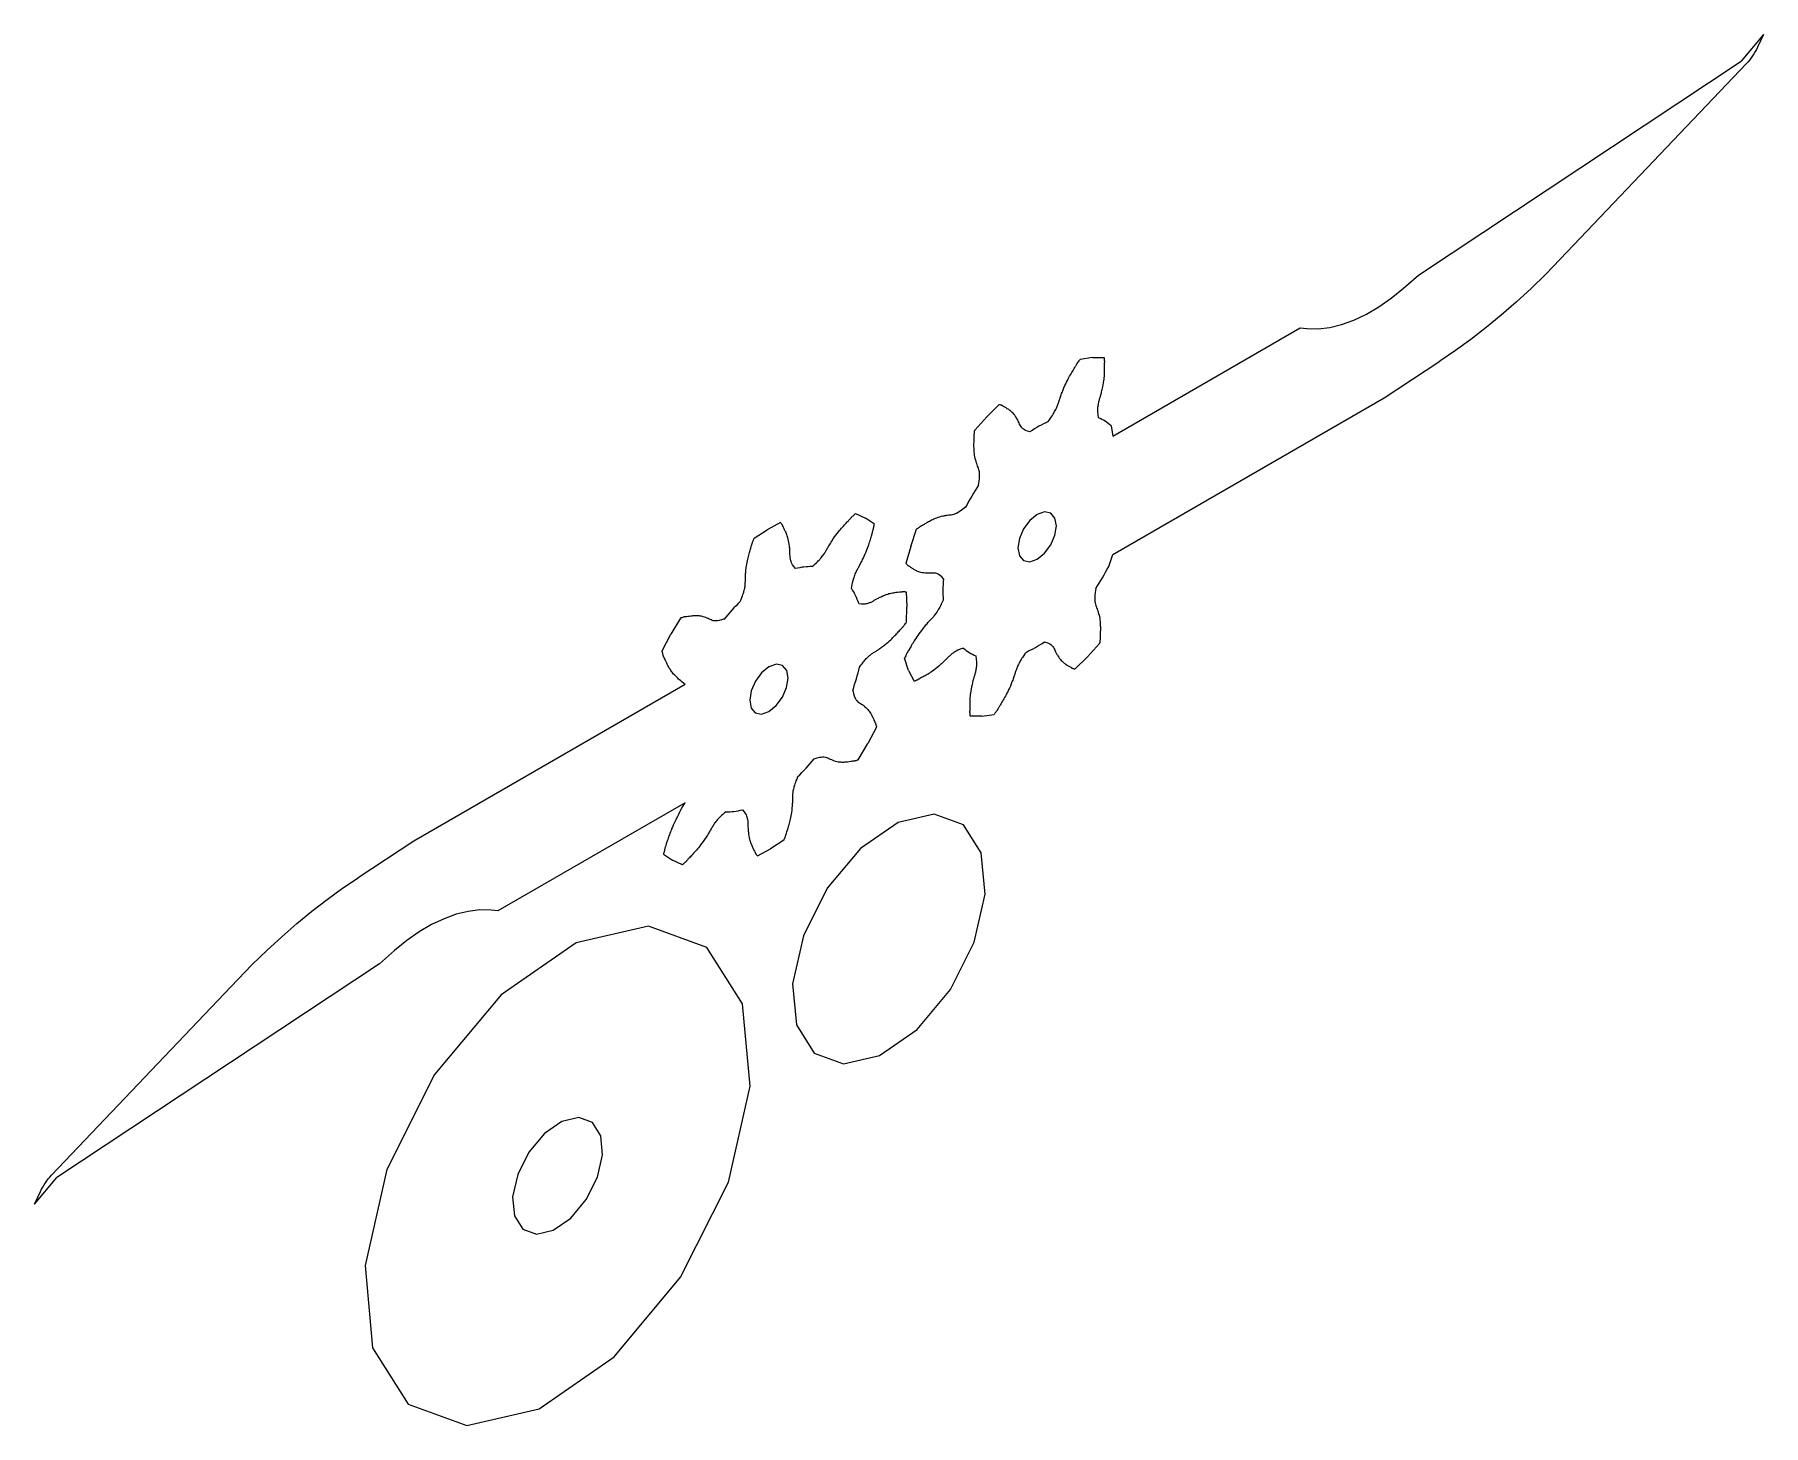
# Model space of a CAD drawing. Header units: centimetres. Extents: x 84 to 134.6, y 42.7 to 71.9.
# Drawn here: x 84.02 to 93.5, y 64.26 to 71.88 of the extents above; entities that cross this region are included whole.
import ezdxf

# ---------------------------------------------------------------- set-up
doc = ezdxf.new("R2010")
doc.units = ezdxf.units.CM

msp = doc.modelspace()

# ---------------------------------------------------------------- linework, layer by layer
at = {"color": 7, "linetype": 'Continuous'}
for p, q in [((93.4975, 71.8837), (93.3762, 71.7379)), ((93.4975, 71.8837), (93.4653, 71.8143)), ((91.6062, 70.5647), (93.3762, 71.7379)), ((93.4049, 71.725), (92.3832, 70.6511)), ((91.5238, 70.4928), (91.6062, 70.5647)), ((89.9298, 69.6816), (90.957, 70.2746)), ((90.957, 70.2746), (90.9945, 70.2712)), ((89.8179, 70.1121), (89.7501, 70.1026)), ((89.8179, 70.1121), (89.8828, 70.1126)), ((91.4186, 69.8924), (91.7239, 70.0929)), ((89.9298, 69.0329), (91.4186, 69.8924)), ((89.2387, 69.787), (89.1726, 69.7139)), ((89.2387, 69.787), (89.3074, 69.8541)), ((89.8606, 69.7775), (89.8513, 69.7815)), ((89.8697, 69.773), (89.8606, 69.7775)), ((89.4877, 69.7132), (89.4753, 69.705)), ((89.5, 69.721), (89.4877, 69.7132)), ((89.5124, 69.7284), (89.5, 69.721)), ((89.5248, 69.7356), (89.5124, 69.7284)), ((89.5372, 69.7423), (89.5248, 69.7356)), ((89.5495, 69.7488), (89.5372, 69.7423)), ((89.5619, 69.7548), (89.5495, 69.7488)), ((89.5742, 69.7605), (89.5619, 69.7548)), ((89.8786, 69.7682), (89.8697, 69.773)), ((89.8873, 69.763), (89.8786, 69.7682)), ((89.8958, 69.7575), (89.8873, 69.763)), ((89.904, 69.7516), (89.8958, 69.7575)), ((89.9121, 69.7453), (89.904, 69.7516)), ((89.9199, 69.7387), (89.9121, 69.7453)), ((89.9199, 69.7387), (89.9298, 69.6816)), ((89.1938, 69.4124), (89.1842, 69.3978)), ((89.1307, 69.3067), (89.1225, 69.2911)), ((89.1391, 69.3222), (89.1307, 69.3067)), ((89.1477, 69.3375), (89.1391, 69.3222)), ((89.1565, 69.3528), (89.1477, 69.3375)), ((89.1655, 69.3679), (89.1565, 69.3528)), ((89.1748, 69.3829), (89.1655, 69.3679)), ((89.1842, 69.3978), (89.1748, 69.3829)), ((88.5186, 69.2565), (88.5728, 69.2322)), ((88.6222, 69.1993), (88.5728, 69.2322)), ((89.4749, 69.2189), (89.4407, 69.1726)), ((89.5152, 69.2516), (89.4749, 69.2189)), ((89.5555, 69.2656), (89.5152, 69.2516)), ((89.5895, 69.2588), (89.5555, 69.2656)), ((89.6122, 69.2323), (89.5895, 69.2588)), ((89.6201, 69.19), (89.6122, 69.2323)), ((87.9625, 69.1212), (88.0349, 69.1685)), ((88.1073, 69.2078), (88.0349, 69.1685)), ((88.8214, 69.0765), (88.8535, 69.1708)), ((89.4178, 69.1196), (89.4096, 69.068)), ((89.4407, 69.1726), (89.4178, 69.1196)), ((89.589, 69.0855), (89.612, 69.1385)), ((89.612, 69.1385), (89.6201, 69.19)), ((88.8214, 69.0765), (88.7956, 68.9826)), ((89.4096, 69.068), (89.4175, 69.0258)), ((89.4175, 69.0258), (89.4402, 68.9992)), ((89.5145, 69.0065), (89.5548, 69.0391)), ((89.5548, 69.0391), (89.589, 69.0855)), ((89.907, 68.9665), (89.9298, 69.0329)), ((88.2009, 68.9578), (88.189, 68.955)), ((88.2126, 68.9601), (88.2009, 68.9578)), ((88.2243, 68.962), (88.2126, 68.9601)), ((88.2359, 68.9636), (88.2243, 68.962)), ((88.2473, 68.9648), (88.2359, 68.9636)), ((88.2587, 68.9655), (88.2473, 68.9648)), ((88.2699, 68.9659), (88.2587, 68.9655)), ((88.281, 68.966), (88.2699, 68.9659)), ((89.4402, 68.9992), (89.4743, 68.9924)), ((89.4743, 68.9924), (89.5145, 69.0065)), ((89.8819, 68.9202), (89.8905, 68.9355)), ((89.8905, 68.9355), (89.8988, 68.951)), ((89.8988, 68.951), (89.907, 68.9665)), ((88.5031, 68.8375), (88.4973, 68.8468)), ((88.5087, 68.8279), (88.5031, 68.8375)), ((88.9981, 68.839), (88.998, 68.8245)), ((88.9985, 68.8536), (88.9981, 68.839)), ((88.9992, 68.8683), (88.9985, 68.8536)), ((89.0002, 68.8833), (88.9992, 68.8683)), ((89.0015, 68.8983), (89.0002, 68.8833)), ((89.8359, 68.8456), (89.8455, 68.8602)), ((89.8455, 68.8602), (89.8549, 68.875)), ((89.8549, 68.875), (89.8641, 68.89)), ((89.8641, 68.89), (89.8731, 68.905)), ((89.8731, 68.905), (89.8819, 68.9202)), ((87.8518, 68.7393), (87.8403, 68.7271)), ((87.8634, 68.7512), (87.8518, 68.7393)), ((87.875, 68.7629), (87.8634, 68.7512)), ((87.8868, 68.7744), (87.875, 68.7629)), ((88.514, 68.8179), (88.5087, 68.8279)), ((88.519, 68.8077), (88.514, 68.8179)), ((88.5237, 68.7971), (88.519, 68.8077)), ((88.5282, 68.7863), (88.5237, 68.7971)), ((88.5324, 68.7752), (88.5282, 68.7863)), ((88.5363, 68.7638), (88.5324, 68.7752)), ((88.7967, 68.8278), (88.801, 68.7461)), ((88.7984, 68.6604), (88.801, 68.7461)), ((88.998, 68.8245), (88.9983, 68.8102)), ((88.9983, 68.8102), (88.9988, 68.7961)), ((88.9988, 68.7961), (88.9996, 68.7822)), ((87.5593, 68.6838), (87.5062, 68.5954)), ((87.8067, 68.689), (87.7958, 68.6758)), ((87.8178, 68.7019), (87.8067, 68.689)), ((87.829, 68.7146), (87.8178, 68.7019)), ((87.8403, 68.7271), (87.829, 68.7146)), ((87.4581, 68.5042), (87.5062, 68.5954)), ((89.5421, 68.5449), (89.5544, 68.553)), ((88.8102, 68.3967), (88.787, 68.4631)), ((89.1099, 68.5194), (89.1177, 68.5127)), ((89.1177, 68.5127), (89.1257, 68.5065)), ((89.1257, 68.5065), (89.134, 68.5006)), ((89.134, 68.5006), (89.1425, 68.495)), ((89.1425, 68.495), (89.1512, 68.4899)), ((89.1512, 68.4899), (89.1601, 68.485)), ((89.1601, 68.485), (89.1692, 68.4806)), ((89.1692, 68.4806), (89.1785, 68.4765)), ((89.4555, 68.4975), (89.4678, 68.5032)), ((89.4678, 68.5032), (89.4802, 68.5093)), ((89.4802, 68.5093), (89.4926, 68.5157)), ((89.4926, 68.5157), (89.5049, 68.5225)), ((89.5049, 68.5225), (89.5173, 68.5296)), ((89.5173, 68.5296), (89.5297, 68.5371)), ((89.5297, 68.5371), (89.5421, 68.5449)), ((89.791, 68.471), (89.7223, 68.404)), ((89.791, 68.471), (89.8572, 68.5441)), ((88.004, 68.3836), (87.9698, 68.3372)), ((88.0443, 68.4163), (88.004, 68.3836)), ((88.0846, 68.4303), (88.0443, 68.4163)), ((88.1186, 68.4235), (88.0846, 68.4303)), ((88.1413, 68.397), (88.1186, 68.4235)), ((88.1492, 68.3547), (88.1413, 68.397)), ((88.5238, 68.3507), (88.5283, 68.3667)), ((88.5283, 68.3667), (88.5325, 68.3828)), ((88.5325, 68.3828), (88.5364, 68.3987)), ((88.5364, 68.3987), (88.54, 68.4146)), ((88.8102, 68.3967), (88.8399, 68.3371)), ((87.5847, 68.32), (86.0958, 67.4605)), ((87.9469, 68.2842), (87.9387, 68.2327)), ((87.9698, 68.3372), (87.9469, 68.2842)), ((88.1181, 68.2502), (88.1411, 68.3032)), ((88.1411, 68.3032), (88.1492, 68.3547)), ((88.5032, 68.2862), (88.5088, 68.3024)), ((88.5088, 68.3024), (88.5141, 68.3185)), ((88.5141, 68.3185), (88.5191, 68.3346)), ((88.5191, 68.3346), (88.5238, 68.3507)), ((87.9387, 68.2327), (87.9466, 68.1904)), ((87.9466, 68.1904), (87.9693, 68.1639)), ((88.0033, 68.1571), (88.0436, 68.1711)), ((88.0436, 68.1711), (88.0839, 68.2038)), ((88.0839, 68.2038), (88.1181, 68.2502)), ((87.9693, 68.1639), (88.0033, 68.1571)), ((88.6338, 68.0862), (88.5857, 67.995)), ((89.2119, 68.1459), (89.1469, 68.1454)), ((89.2119, 68.1459), (89.2796, 68.1555)), ((88.5326, 67.9066), (88.5857, 67.995)), ((88.2589, 67.8728), (88.2701, 67.8855)), ((88.2701, 67.8855), (88.2812, 67.8984)), ((88.2812, 67.8984), (88.2922, 67.9116)), ((88.2011, 67.813), (88.2129, 67.8245)), ((88.2129, 67.8245), (88.2245, 67.8362)), ((88.2245, 67.8362), (88.2361, 67.8481)), ((88.2361, 67.8481), (88.2476, 67.8603)), ((88.2476, 67.8603), (88.2589, 67.8728)), ((87.5847, 67.6713), (86.5574, 67.0783)), ((87.8069, 67.6214), (87.818, 67.6215)), ((87.818, 67.6215), (87.8292, 67.6219)), ((87.8292, 67.6219), (87.8406, 67.6226)), ((87.8406, 67.6226), (87.852, 67.6238)), ((87.852, 67.6238), (87.8636, 67.6254)), ((87.8636, 67.6254), (87.8753, 67.6273)), ((87.8753, 67.6273), (87.8871, 67.6296)), ((87.8871, 67.6296), (87.8989, 67.6324)), ((86.0958, 67.4605), (85.7906, 67.26)), ((87.9806, 67.3796), (88.053, 67.4189)), ((88.1254, 67.4662), (88.053, 67.4189)), ((87.4657, 67.3881), (87.5151, 67.3552)), ((87.5693, 67.3309), (87.5151, 67.3552)), ((86.5574, 67.0783), (86.5199, 67.0817)), ((85.9907, 66.8601), (85.9082, 66.7882)), ((85.9082, 66.7882), (84.1382, 65.615)), ((84.1095, 65.6279), (85.1312, 66.7018)), ((84.0169, 65.4693), (84.1382, 65.615)), ((84.0169, 65.4693), (84.0492, 65.5386))]:
    msp.add_line(p, q, dxfattribs=at)
at = {"color": 7, "linetype": 'Continuous', "flags": 128}
for points in [[(93.4653, 71.8143), (93.4593, 71.802), (93.4528, 71.79), (93.4458, 71.7782), (93.4384, 71.7667), (93.4305, 71.7556), (93.4223, 71.7449), (93.4138, 71.7347), (93.4049, 71.725)], [(92.3832, 70.6511), (92.304, 70.5699), (92.2236, 70.4918), (92.1421, 70.4167), (92.0597, 70.345), (91.9766, 70.2766), (91.8928, 70.2118), (91.8085, 70.1505), (91.7239, 70.0929)], [(90.9945, 70.2712), (91.0554, 70.2702), (91.119, 70.2777), (91.1847, 70.2937), (91.252, 70.318), (91.3202, 70.3504), (91.3887, 70.3906), (91.4567, 70.4382), (91.5238, 70.4928)], [(89.2086, 67.3959), (89.1106, 67.5498), (88.9504, 67.6085), (88.7523, 67.563), (88.5464, 67.4202), (88.3641, 67.2019), (88.2332, 66.9413), (88.1735, 66.678), (88.1943, 66.4522), (88.2922, 66.2983), (88.4525, 66.2396), (88.6506, 66.2851), (88.8565, 66.4279), (89.0388, 66.6463), (89.1697, 66.9069), (89.2293, 67.1701), (89.2086, 67.3959)], [(85.1312, 66.7018), (85.2104, 66.783), (85.2909, 66.8612), (85.3723, 66.9362), (85.4547, 67.0079), (85.5378, 67.0763), (85.6216, 67.1411), (85.7059, 67.2024), (85.7906, 67.26)], [(86.5199, 67.0817), (86.459, 67.0827), (86.3954, 67.0752), (86.3297, 67.0592), (86.2624, 67.0349), (86.1942, 67.0025), (86.1258, 66.9623), (86.0577, 66.9147), (85.9907, 66.8601)], [(87.8992, 66.5686), (87.7033, 66.8765), (87.3828, 66.9938), (86.9865, 66.9028), (86.5747, 66.6172), (86.2102, 66.1806), (85.9483, 65.6593), (85.8291, 65.1328), (85.8705, 64.6813), (86.0664, 64.3734), (86.3869, 64.256), (86.7832, 64.3471), (87.195, 64.6327), (87.5595, 65.0693), (87.8214, 65.5906), (87.9406, 66.117), (87.8992, 66.5686)], [(87.1215, 65.8451), (87.0758, 65.917), (87.001, 65.9444), (86.9086, 65.9231), (86.8125, 65.8565), (86.7274, 65.7546), (86.6663, 65.633), (86.6385, 65.5101), (86.6482, 65.4048), (86.6939, 65.3329), (86.7687, 65.3055), (86.8611, 65.3268), (86.9572, 65.3934), (87.0423, 65.4953), (87.1034, 65.6169), (87.1312, 65.7398), (87.1215, 65.8451)], [(84.0492, 65.5386), (84.0552, 65.5509), (84.0617, 65.5629), (84.0686, 65.5747), (84.0761, 65.5862), (84.0839, 65.5973), (84.0921, 65.608), (84.1007, 65.6182), (84.1095, 65.6279)]]:
    msp.add_lwpolyline(points, dxfattribs=at)
at = {"color": 7, "linetype": 'Continuous'}
for points, knots in [([(89.5742, 69.7605), (89.596, 69.7902), (89.6115, 69.8159), (89.6224, 69.8383), (89.63, 69.8584), (89.636, 69.8767), (89.6416, 69.8942), (89.6557, 69.9331), (89.672, 69.9704), (89.6882, 70.0015), (89.7044, 70.0299), (89.7182, 70.0527), (89.727, 70.0671), (89.7297, 70.072), (89.731, 70.0744), (89.7318, 70.0762), (89.7338, 70.0794), (89.7369, 70.0838), (89.7421, 70.0912), (89.7501, 70.1026), (89.7474, 70.0988), (89.7501, 70.1026)], [0, 0, 0, 0, 0.095148, 0.171861, 0.235911, 0.292028, 0.343499, 0.392381, 0.501347, 0.606599, 0.696385, 0.779815, 0.847815, 0.89113, 0.905401, 0.912367, 0.917517, 0.927051, 0.940894, 0.964217, 1, 1, 1, 1]), ([(89.8513, 69.7815), (89.8472, 69.8092), (89.8471, 69.8337), (89.8499, 69.8556), (89.8545, 69.8754), (89.8599, 69.8937), (89.865, 69.9111), (89.8748, 69.9497), (89.8813, 69.9863), (89.884, 70.0164), (89.8848, 70.0436), (89.8848, 70.0653), (89.8847, 70.0791), (89.8849, 70.0838), (89.8851, 70.0861), (89.8854, 70.0879), (89.8853, 70.0909), (89.8848, 70.095), (89.8841, 70.102), (89.8828, 70.1126), (89.8833, 70.1091), (89.8828, 70.1126)], [0, 0, 0, 0, 0.095189, 0.171922, 0.235969, 0.292067, 0.34351, 0.392366, 0.501286, 0.60652, 0.696311, 0.779755, 0.847771, 0.891096, 0.905369, 0.912334, 0.917484, 0.927021, 0.94087, 0.964202, 1, 1, 1, 1]), ([(89.4753, 69.705), (89.4541, 69.7105), (89.4391, 69.7191), (89.4288, 69.7296), (89.4217, 69.7414), (89.4162, 69.7534), (89.411, 69.7648), (89.398, 69.7885), (89.3826, 69.808), (89.3672, 69.8213), (89.3516, 69.8318), (89.3383, 69.8394), (89.3298, 69.8442), (89.3272, 69.846), (89.326, 69.8471), (89.3252, 69.848), (89.3233, 69.8489), (89.3203, 69.8499), (89.3152, 69.8516), (89.3074, 69.8541), (89.31, 69.8533), (89.3074, 69.8541)], [0, 0, 0, 0, 0.0951349, 0.1718168, 0.2358536, 0.2919958, 0.3435179, 0.3924488, 0.5014827, 0.6067394, 0.6964965, 0.7798916, 0.8478627, 0.8911591, 0.9054239, 0.9123873, 0.9175365, 0.9270665, 0.9409066, 0.9642244, 1, 1, 1, 1]), ([(89.1938, 69.4124), (89.1989, 69.4453), (89.1998, 69.4704), (89.1977, 69.4894), (89.1936, 69.5044), (89.1887, 69.517), (89.1841, 69.5289), (89.1753, 69.5571), (89.17, 69.587), (89.1683, 69.6146), (89.1683, 69.6413), (89.169, 69.6635), (89.1696, 69.6777), (89.1695, 69.6822), (89.1694, 69.6843), (89.1692, 69.6858), (89.1694, 69.689), (89.17, 69.6937), (89.171, 69.7017), (89.1726, 69.7139), (89.172, 69.7098), (89.1726, 69.7139)], [0, 0, 0, 0, 0.095454, 0.172279, 0.236293, 0.292284, 0.343594, 0.392323, 0.501009, 0.606124, 0.695916, 0.779424, 0.847521, 0.8909, 0.905183, 0.912147, 0.917293, 0.926845, 0.940726, 0.964115, 1, 1, 1, 1]), ([(88.281, 68.966), (88.3065, 68.9878), (88.3262, 69.0084), (88.3413, 69.0279), (88.3532, 69.0462), (88.3633, 69.0636), (88.3728, 69.0802), (88.3953, 69.1163), (88.419, 69.1494), (88.4408, 69.1757), (88.4617, 69.1989), (88.4791, 69.2173), (88.4902, 69.2289), (88.4938, 69.2329), (88.4955, 69.235), (88.4967, 69.2366), (88.4992, 69.239), (88.5028, 69.2424), (88.5091, 69.2479), (88.5186, 69.2565), (88.5154, 69.2536), (88.5186, 69.2565)], [0, 0, 0, 0, 0.095126, 0.171858, 0.235936, 0.292075, 0.34355, 0.392417, 0.501315, 0.606461, 0.69619, 0.779641, 0.847718, 0.891132, 0.905448, 0.912439, 0.917596, 0.927112, 0.940937, 0.964238, 1, 1, 1, 1]), ([(89.1225, 69.2911), (89.0966, 69.2712), (89.0755, 69.2588), (89.0581, 69.2519), (89.0434, 69.2487), (89.0303, 69.2473), (89.0179, 69.246), (88.9896, 69.2409), (88.9614, 69.2319), (88.9369, 69.2208), (88.914, 69.2084), (88.8953, 69.1974), (88.8833, 69.1904), (88.8794, 69.1883), (88.8775, 69.1875), (88.8761, 69.1869), (88.8735, 69.1853), (88.8697, 69.1826), (88.8633, 69.1779), (88.8535, 69.1708), (88.8568, 69.1732), (88.8535, 69.1708)], [0, 0, 0, 0, 0.095443, 0.172227, 0.236224, 0.292246, 0.343621, 0.392412, 0.501185, 0.606303, 0.696057, 0.77952, 0.84758, 0.890935, 0.90521, 0.912171, 0.917316, 0.926864, 0.94074, 0.964123, 1, 1, 1, 1]), ([(87.8868, 68.7744), (87.9007, 68.8084), (87.909, 68.8358), (87.9132, 68.8582), (87.9147, 68.8769), (87.9148, 68.8934), (87.9149, 68.9091), (87.9168, 68.945), (87.9219, 68.981), (87.9289, 69.0127), (87.9371, 69.0424), (87.9444, 69.0668), (87.9492, 69.0823), (87.9505, 69.0874), (87.951, 69.0899), (87.9514, 69.0917), (87.9525, 69.0951), (87.9543, 69.1), (87.9575, 69.1084), (87.9625, 69.1212), (87.9608, 69.1169), (87.9625, 69.1212)], [0, 0, 0, 0, 0.095335, 0.172165, 0.23623, 0.292267, 0.343599, 0.392326, 0.500988, 0.60604, 0.695796, 0.779325, 0.847487, 0.890957, 0.905286, 0.912277, 0.917432, 0.926964, 0.940815, 0.964164, 1, 1, 1, 1]), ([(88.1891, 68.955), (88.1748, 68.9722), (88.166, 68.9895), (88.1615, 69.0066), (88.1596, 69.0234), (88.1591, 69.0395), (88.1587, 69.0549), (88.1561, 69.088), (88.1503, 69.1176), (88.1427, 69.1405), (88.1341, 69.1602), (88.1263, 69.1755), (88.1213, 69.1852), (88.1199, 69.1886), (88.1193, 69.1904), (88.1189, 69.1918), (88.1178, 69.1939), (88.1158, 69.1965), (88.1125, 69.201), (88.1073, 69.2078), (88.1091, 69.2055), (88.1073, 69.2078)], [0, 0, 0, 0, 0.095126, 0.17187, 0.235964, 0.292115, 0.343598, 0.392473, 0.50139, 0.606557, 0.696292, 0.779727, 0.847774, 0.891152, 0.905454, 0.912437, 0.917593, 0.927113, 0.94094, 0.964242, 1, 1, 1, 1]), ([(88.4973, 68.8467), (88.5027, 68.8797), (88.5102, 68.9071), (88.519, 68.93), (88.5285, 68.9497), (88.5382, 68.9673), (88.5473, 68.9841), (88.5666, 69.022), (88.5825, 69.0593), (88.5938, 69.0914), (88.6027, 69.1213), (88.6093, 69.1455), (88.6134, 69.161), (88.615, 69.1661), (88.6159, 69.1686), (88.6166, 69.1704), (88.6174, 69.1738), (88.6184, 69.1787), (88.6199, 69.1868), (88.6222, 69.1993), (88.6215, 69.1952), (88.6222, 69.1993)], [0, 0, 0, 0, 0.095365, 0.172213, 0.236288, 0.292328, 0.343656, 0.392382, 0.501042, 0.606101, 0.69586, 0.779378, 0.847517, 0.890957, 0.905272, 0.912256, 0.91741, 0.926947, 0.940804, 0.964159, 1, 1, 1, 1]), ([(89.0015, 68.8983), (88.9869, 68.9152), (88.9726, 68.9249), (88.9587, 68.9294), (88.9453, 68.9305), (88.9325, 68.9299), (88.9203, 68.9294), (88.8939, 68.9303), (88.87, 68.9353), (88.8514, 68.9432), (88.8351, 68.9527), (88.8225, 68.9612), (88.8144, 68.9668), (88.8116, 68.9684), (88.8102, 68.9689), (88.809, 68.9693), (88.8073, 68.9706), (88.8051, 68.9728), (88.8013, 68.9767), (88.7956, 68.9826), (88.7975, 68.9807), (88.7956, 68.9826)], [0, 0, 0, 0, 0.095486, 0.172289, 0.236282, 0.292284, 0.343631, 0.392394, 0.50112, 0.60622, 0.695979, 0.779457, 0.847534, 0.8909, 0.905177, 0.912138, 0.917283, 0.926834, 0.940716, 0.964108, 1, 1, 1, 1]), ([(89.8359, 68.8456), (89.8309, 68.8127), (89.8299, 68.7877), (89.8321, 68.7686), (89.8361, 68.7537), (89.841, 68.7411), (89.8456, 68.7292), (89.8544, 68.701), (89.8597, 68.671), (89.8615, 68.6434), (89.8615, 68.6167), (89.8607, 68.5946), (89.8602, 68.5804), (89.8602, 68.5759), (89.8604, 68.5737), (89.8606, 68.5722), (89.8603, 68.569), (89.8598, 68.5643), (89.8588, 68.5564), (89.8572, 68.5441), (89.8577, 68.5482), (89.8572, 68.5441)], [0, 0, 0, 0, 0.095453, 0.172279, 0.236293, 0.292285, 0.343596, 0.392324, 0.501011, 0.606126, 0.695918, 0.779426, 0.847522, 0.8909, 0.905183, 0.912147, 0.917293, 0.926845, 0.940726, 0.964115, 1, 1, 1, 1]), ([(88.5363, 68.7638), (88.5586, 68.7607), (88.5781, 68.7624), (88.5952, 68.7675), (88.6105, 68.7747), (88.6247, 68.7828), (88.6381, 68.7905), (88.668, 68.8057), (88.6965, 68.8165), (88.7201, 68.8221), (88.7417, 68.8252), (88.7589, 68.8267), (88.7699, 68.8277), (88.7736, 68.8282), (88.7755, 68.8287), (88.7768, 68.8291), (88.7792, 68.8292), (88.7825, 68.829), (88.7881, 68.8285), (88.7967, 68.8278), (88.7938, 68.828), (88.7967, 68.8278)], [0, 0, 0, 0, 0.095352, 0.172142, 0.236182, 0.292246, 0.343643, 0.392434, 0.501177, 0.606219, 0.695925, 0.779406, 0.847532, 0.890979, 0.9053, 0.912287, 0.917441, 0.926968, 0.940818, 0.964166, 1, 1, 1, 1]), ([(88.9996, 68.7822), (88.9841, 68.7486), (88.9693, 68.7225), (88.955, 68.7022), (88.9413, 68.6859), (88.9283, 68.672), (88.9159, 68.6587), (88.8889, 68.6278), (88.8645, 68.5956), (88.8452, 68.5664), (88.8284, 68.5385), (88.8152, 68.5153), (88.8068, 68.5006), (88.8039, 68.4958), (88.8024, 68.4936), (88.8012, 68.492), (88.7994, 68.4887), (88.7971, 68.4838), (88.7931, 68.4756), (88.787, 68.4631), (88.7891, 68.4672), (88.787, 68.4631)], [0, 0, 0, 0, 0.095493, 0.172327, 0.236334, 0.292313, 0.34361, 0.392327, 0.500988, 0.606085, 0.695874, 0.779386, 0.84749, 0.890873, 0.905157, 0.91212, 0.917266, 0.92682, 0.940705, 0.964102, 1, 1, 1, 1]), ([(87.7998, 68.6789), (87.7741, 68.6703), (87.7543, 68.6673), (87.7391, 68.6687), (87.7269, 68.6727), (87.7166, 68.6779), (87.7068, 68.6828), (87.6839, 68.6918), (87.6598, 68.6963), (87.6377, 68.6965), (87.6166, 68.6945), (87.599, 68.6919), (87.5878, 68.6902), (87.5842, 68.6899), (87.5825, 68.69), (87.5813, 68.6901), (87.5788, 68.6896), (87.5751, 68.6886), (87.5688, 68.6867), (87.5593, 68.6838), (87.5625, 68.6848), (87.5593, 68.6838)], [0, 0, 0, 0, 0.0953183, 0.1721037, 0.2361605, 0.2922516, 0.343678, 0.3924993, 0.5012979, 0.6063771, 0.6960881, 0.7795414, 0.8476236, 0.8910258, 0.9053292, 0.9123095, 0.9174623, 0.9269915, 0.9408399, 0.9641806, 1, 1, 1, 1]), ([(88.5399, 68.4145), (88.5619, 68.444), (88.5812, 68.4654), (88.5982, 68.4806), (88.6135, 68.4917), (88.6277, 68.5005), (88.6411, 68.5088), (88.6709, 68.5293), (88.6993, 68.5525), (88.7228, 68.5751), (88.744, 68.5976), (88.7611, 68.6166), (88.772, 68.6287), (88.7756, 68.6325), (88.7775, 68.6343), (88.7789, 68.6355), (88.7812, 68.6382), (88.7845, 68.6424), (88.79, 68.6495), (88.7984, 68.6604), (88.7956, 68.6567), (88.7984, 68.6604)], [0, 0, 0, 0, 0.095558, 0.172449, 0.236487, 0.292466, 0.343735, 0.392406, 0.500944, 0.605914, 0.695648, 0.779185, 0.847363, 0.890829, 0.905147, 0.912128, 0.917279, 0.926824, 0.940703, 0.964097, 1, 1, 1, 1]), ([(89.5544, 68.553), (89.5756, 68.5475), (89.5906, 68.539), (89.6009, 68.5284), (89.6081, 68.5167), (89.6135, 68.5047), (89.6187, 68.4933), (89.6317, 68.4696), (89.6471, 68.4501), (89.6626, 68.4367), (89.6782, 68.4262), (89.6914, 68.4186), (89.6999, 68.4139), (89.7026, 68.412), (89.7037, 68.4109), (89.7045, 68.4101), (89.7065, 68.4092), (89.7095, 68.4081), (89.7145, 68.4065), (89.7223, 68.404), (89.7197, 68.4048), (89.7223, 68.404)], [0, 0, 0, 0, 0.095138, 0.17182, 0.235856, 0.291998, 0.34352, 0.392451, 0.501485, 0.606741, 0.696498, 0.779892, 0.847863, 0.89116, 0.905424, 0.912388, 0.917537, 0.927067, 0.940907, 0.964224, 1, 1, 1, 1]), ([(87.5847, 68.32), (87.5576, 68.3406), (87.5355, 68.361), (87.5177, 68.3809), (87.5037, 68.3998), (87.4929, 68.4171), (87.4833, 68.4358), (87.4769, 68.4505), (87.4726, 68.4603), (87.4697, 68.4659), (87.4675, 68.4695), (87.4661, 68.4722), (87.465, 68.4754), (87.4635, 68.4811), (87.4613, 68.4903), (87.4581, 68.5042), (87.4591, 68.4996), (87.4581, 68.5042)], [0, 0, 0, 0, 0.159717, 0.29993, 0.421941, 0.526878, 0.615685, 0.705112, 0.771481, 0.815712, 0.842076, 0.860508, 0.873638, 0.887031, 0.909518, 0.945661, 1, 1, 1, 1]), ([(89.1099, 68.5194), (89.0842, 68.5103), (89.0631, 68.499), (89.0456, 68.4863), (89.0307, 68.4729), (89.0174, 68.4595), (89.0048, 68.4468), (88.9762, 68.4199), (88.9478, 68.3971), (88.9231, 68.3807), (88.9002, 68.3673), (88.8815, 68.3573), (88.8696, 68.3509), (88.8657, 68.3486), (88.8638, 68.3473), (88.8624, 68.3463), (88.8597, 68.345), (88.856, 68.3434), (88.8496, 68.3409), (88.8399, 68.3371), (88.8431, 68.3384), (88.8399, 68.3371)], [0, 0, 0, 0, 0.095175, 0.171866, 0.2358953, 0.292025, 0.3435346, 0.3924538, 0.5014629, 0.6067022, 0.6964551, 0.7798542, 0.8478326, 0.8911332, 0.9053981, 0.9123608, 0.9175094, 0.9270414, 0.9408859, 0.9642118, 1, 1, 1, 1]), ([(89.1785, 68.4765), (89.1826, 68.4488), (89.1827, 68.4243), (89.1799, 68.4025), (89.1752, 68.3827), (89.1699, 68.3644), (89.1647, 68.3469), (89.1549, 68.3083), (89.1485, 68.2718), (89.1458, 68.2417), (89.1449, 68.2145), (89.145, 68.1928), (89.145, 68.179), (89.1449, 68.1743), (89.1446, 68.1719), (89.1444, 68.1702), (89.1445, 68.1672), (89.1449, 68.163), (89.1457, 68.1561), (89.1469, 68.1454), (89.1465, 68.149), (89.1469, 68.1454)], [0, 0, 0, 0, 0.09519, 0.171922, 0.235968, 0.292066, 0.343509, 0.392364, 0.501284, 0.606518, 0.696309, 0.779754, 0.84777, 0.891096, 0.905369, 0.912334, 0.917484, 0.927021, 0.94087, 0.964202, 1, 1, 1, 1]), ([(89.4555, 68.4975), (89.4337, 68.4679), (89.4182, 68.4422), (89.4073, 68.4197), (89.3997, 68.3997), (89.3937, 68.3813), (89.3881, 68.3639), (89.3741, 68.3249), (89.3577, 68.2876), (89.3415, 68.2565), (89.3253, 68.2282), (89.3115, 68.2054), (89.3028, 68.1909), (89.3, 68.186), (89.2988, 68.1836), (89.2979, 68.1818), (89.2959, 68.1787), (89.2928, 68.1742), (89.2876, 68.1668), (89.2796, 68.1555), (89.2823, 68.1593), (89.2796, 68.1555)], [0, 0, 0, 0, 0.095147, 0.171861, 0.23591, 0.292028, 0.3435, 0.392383, 0.50135, 0.606604, 0.69639, 0.779819, 0.847818, 0.891131, 0.905401, 0.912366, 0.917516, 0.92705, 0.940894, 0.964217, 1, 1, 1, 1]), ([(88.5032, 68.2862), (88.5092, 68.26), (88.5171, 68.2418), (88.5262, 68.2296), (88.536, 68.2215), (88.5459, 68.2155), (88.5553, 68.2098), (88.5751, 68.1952), (88.5917, 68.1774), (88.6034, 68.159), (88.6129, 68.1401), (88.6199, 68.124), (88.6243, 68.1136), (88.626, 68.1104), (88.6269, 68.109), (88.6277, 68.1081), (88.6285, 68.1057), (88.6296, 68.102), (88.6313, 68.0958), (88.6338, 68.0862), (88.633, 68.0894), (88.6338, 68.0862)], [0, 0, 0, 0, 0.095562, 0.172451, 0.236478, 0.292441, 0.343692, 0.392344, 0.500849, 0.605797, 0.69553, 0.779089, 0.847301, 0.890804, 0.905137, 0.912125, 0.917277, 0.92682, 0.940697, 0.964092, 1, 1, 1, 1]), ([(88.292, 67.9115), (88.3177, 67.9202), (88.3375, 67.9231), (88.3528, 67.9218), (88.3649, 67.9177), (88.3753, 67.9126), (88.3851, 67.9076), (88.408, 67.8987), (88.4321, 67.8941), (88.4541, 67.8939), (88.4753, 67.8959), (88.4928, 67.8985), (88.5041, 67.9002), (88.5077, 67.9005), (88.5094, 67.9004), (88.5106, 67.9003), (88.5131, 67.9008), (88.5168, 67.9019), (88.523, 67.9037), (88.5326, 67.9066), (88.5294, 67.9057), (88.5326, 67.9066)], [0, 0, 0, 0, 0.095318, 0.172104, 0.236161, 0.292252, 0.343677, 0.392497, 0.501292, 0.606369, 0.696079, 0.779534, 0.847619, 0.891025, 0.90533, 0.912311, 0.917464, 0.926992, 0.94084, 0.964181, 1, 1, 1, 1]), ([(88.2011, 67.813), (88.1873, 67.779), (88.1789, 67.7516), (88.1747, 67.7292), (88.1733, 67.7105), (88.1731, 67.694), (88.173, 67.6783), (88.1711, 67.6424), (88.166, 67.6064), (88.159, 67.5747), (88.1508, 67.545), (88.1435, 67.5206), (88.1388, 67.5051), (88.1374, 67.5), (88.1369, 67.4975), (88.1366, 67.4957), (88.1354, 67.4923), (88.1336, 67.4874), (88.1304, 67.479), (88.1254, 67.4662), (88.1271, 67.4705), (88.1254, 67.4662)], [0, 0, 0, 0, 0.095336, 0.172166, 0.236231, 0.292268, 0.3436, 0.392328, 0.500991, 0.606043, 0.695798, 0.779327, 0.847489, 0.890957, 0.905286, 0.912277, 0.917432, 0.926963, 0.940815, 0.964164, 1, 1, 1, 1]), ([(87.5807, 67.669), (87.5514, 67.6151), (87.5285, 67.5686), (87.5111, 67.5293), (87.4985, 67.497), (87.4896, 67.4715), (87.4835, 67.4526), (87.4795, 67.44), (87.4769, 67.4325), (87.4749, 67.4272), (87.4736, 67.4235), (87.4721, 67.4179), (87.4698, 67.4071), (87.4657, 67.3881), (87.467, 67.3944), (87.4657, 67.3881)], [0, 0, 0, 0, 0.196686, 0.363373, 0.502475, 0.615973, 0.705375, 0.771703, 0.815904, 0.842258, 0.860695, 0.873828, 0.893461, 0.931929, 1, 1, 1, 1]), ([(87.8069, 67.6214), (87.7814, 67.5996), (87.7617, 67.579), (87.7467, 67.5595), (87.7348, 67.5412), (87.7246, 67.5238), (87.7151, 67.5072), (87.6926, 67.4711), (87.6689, 67.438), (87.6472, 67.4117), (87.6262, 67.3885), (87.6088, 67.3701), (87.5977, 67.3585), (87.5941, 67.3545), (87.5924, 67.3524), (87.5912, 67.3508), (87.5887, 67.3484), (87.5851, 67.345), (87.5789, 67.3395), (87.5693, 67.3309), (87.5725, 67.3338), (87.5693, 67.3309)], [0, 0, 0, 0, 0.095126, 0.171857, 0.235935, 0.292074, 0.343551, 0.392419, 0.501321, 0.606469, 0.696199, 0.779648, 0.847722, 0.891133, 0.905448, 0.912437, 0.917595, 0.927111, 0.940936, 0.964238, 1, 1, 1, 1]), ([(87.8988, 67.6324), (87.9131, 67.6152), (87.9219, 67.5979), (87.9265, 67.5808), (87.9283, 67.564), (87.9288, 67.5479), (87.9292, 67.5325), (87.9319, 67.4994), (87.9376, 67.4698), (87.9452, 67.4469), (87.9539, 67.4272), (87.9616, 67.4119), (87.9666, 67.4022), (87.9681, 67.3988), (87.9686, 67.397), (87.969, 67.3956), (87.9702, 67.3935), (87.9721, 67.3909), (87.9754, 67.3864), (87.9806, 67.3796), (87.9789, 67.3819), (87.9806, 67.3796)], [0, 0, 0, 0, 0.095126, 0.17187, 0.235964, 0.292114, 0.343597, 0.392471, 0.501388, 0.606554, 0.696289, 0.779725, 0.847772, 0.891152, 0.905454, 0.912437, 0.917593, 0.927113, 0.94094, 0.964242, 1, 1, 1, 1])]:
    msp.add_open_spline(points, degree=3, knots=knots, dxfattribs=at)

doc.saveas('drawing.dxf')
